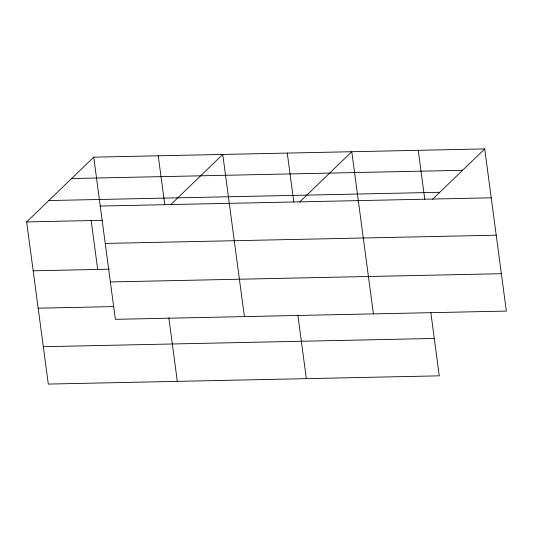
<?xml version="1.0" encoding="UTF-8"?>
<svg xmlns="http://www.w3.org/2000/svg" width="533" height="533" viewBox="0 0 533 533"><rect width="100%" height="100%" fill="white"/><g stroke="black" fill="none" stroke-linecap="round" stroke-linejoin="round"><path stroke-width="0.8" d="M430.791 312.238L439.272 375.838L48.29 384.08L26.65 221.915L93.728 157.162L484.71 148.92L506.35 311.085L115.361 319.327L93.728 157.162M170.633 204.759L222.754 154.443L244.387 316.602M299.659 202.04L351.78 151.725L373.413 313.884M432.596 199.235L484.71 148.92M71.589 178.528L462.577 170.293M48.783 200.548L439.772 192.306M100.251 206.058L491.239 197.816M26.65 221.915L102.742 220.316M105.234 243.434L496.223 235.193M33.173 270.811L109.265 269.205M110.378 281.944L501.36 273.702M38.163 308.187L113.429 306.602M43.3 346.703L434.288 338.462M418.245 150.319L424.768 199.215M287.267 153.084L293.79 201.974M297.854 315.043L306.342 378.643M158.241 155.803L164.764 204.692M168.828 317.761L177.316 381.361M91.163 220.555L97.686 269.451"/></g></svg>
